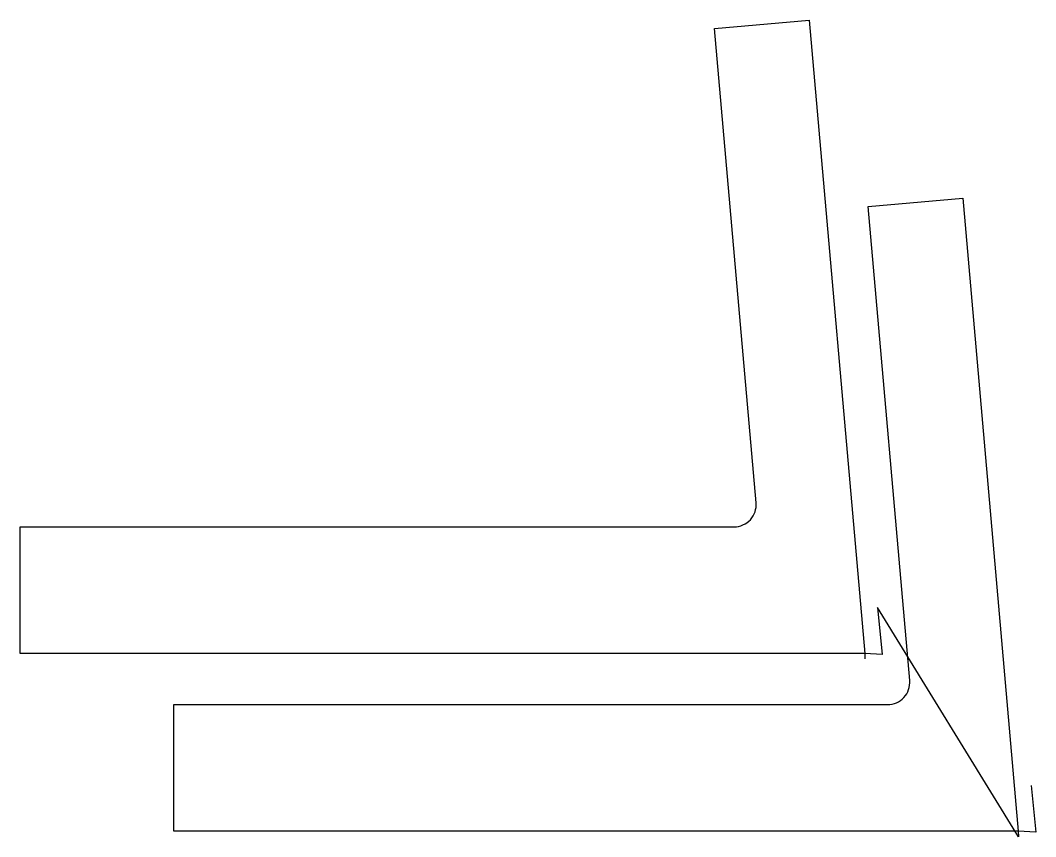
# Model space of a CAD drawing. Header units: metres. Extents: x 19 to 981, y 14 to 787.
import ezdxf

# ---------------------------------------------------------------- set-up
doc = ezdxf.new("R2010")
doc.units = ezdxf.units.M

msp = doc.modelspace()

# ---------------------------------------------------------------- linework, layer by layer
at = {"layer": 'TOOL_0'}
for p, q in [((676.85, 779.616), (766.508, 787.46)), ((716.161, 330.29), (676.85, 779.616)), ((766.508, 787.46), (819.001, 187.46)), ((822.366, 611.157), (912.024, 619.001)), ((912.024, 619.001), (964.517, 19.001)), ((861.677, 161.831), (822.366, 611.157)), ((19.001, 187.46), (19.001, 307.46)), ((19.001, 307.46), (695.241, 307.46)), ((964.77, 13.867), (831.101, 230.901)), ((831.101, 230.901), (835.52, 186.665)), ((819.001, 187.46), (19.001, 187.46)), ((835.52, 186.665), (819.001, 187.46)), ((819.001, 187.46), (819.254, 182.326)), ((164.517, 19.001), (164.517, 139.001)), ((164.517, 139.001), (840.757, 139.001)), ((976.616, 62.442), (981.036, 18.206)), ((964.517, 19.001), (164.517, 19.001)), ((981.036, 18.206), (964.517, 19.001)), ((964.517, 19.001), (964.77, 13.867))]:
    msp.add_line(p, q, dxfattribs=at)
for centre in [(695.241, 328.46), (840.757, 160.001)]:
    msp.add_arc(centre, 21, 270, 4.999286, dxfattribs=at)

doc.saveas('drawing.dxf')
